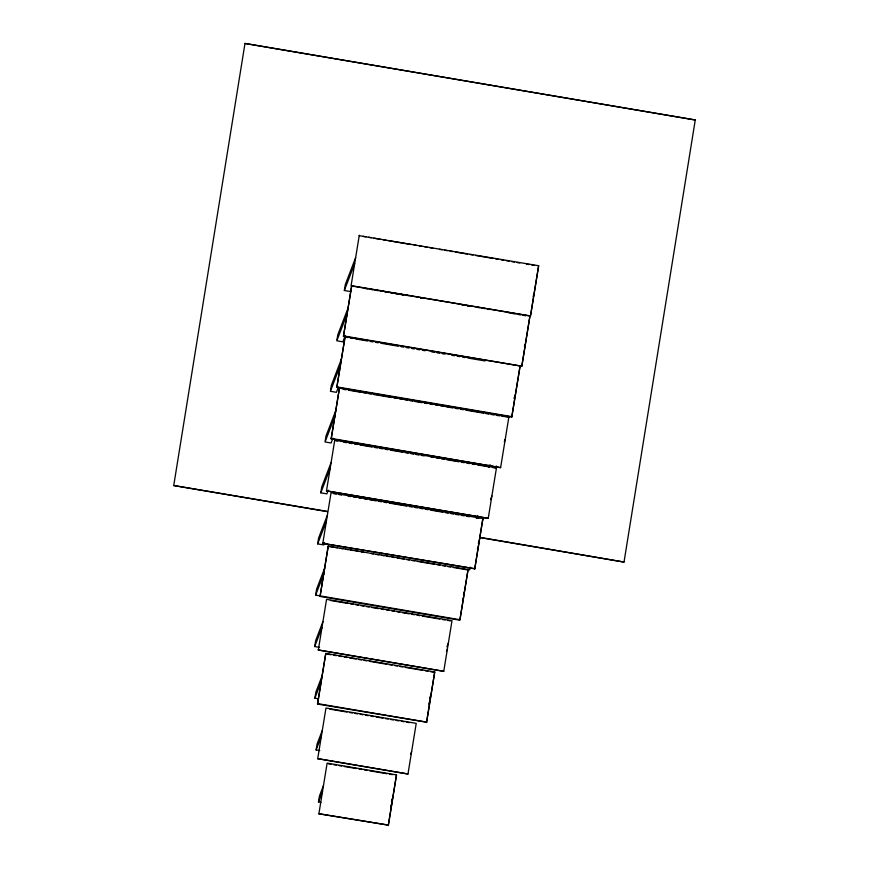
<?xml version="1.0" encoding="UTF-8"?>
<svg xmlns="http://www.w3.org/2000/svg" width="869" height="869" viewBox="0 0 869 869"><rect width="100%" height="100%" fill="white"/><g stroke="black" fill="none" stroke-linecap="round" stroke-linejoin="round"><path stroke-width="1.3" d="M327.396 511.656L173.735 485.532L244.982 43.45L695.265 119.987L624.018 562.069L479.721 537.542M351.348 289.073L350.403 291.517L344.352 290.496L345.308 284.543L355.649 257.593M337.009 339.605L337.769 334.858L348.056 308.06M330.568 390.105L331.339 385.347L341.43 359.049M325.234 440.779L325.994 436.021L335.782 410.548M359.299 235.238L351.054 285.89L530.557 315.936L538.65 265.729L359.136 235.673M343.451 336.357L351.706 285.716L529.949 316.012L521.856 366.218L343.451 336.357L351.706 285.716M336.824 387.346L345.08 336.694L336.824 387.346L511.765 417.077L520.02 366.436L511.765 417.077M328.265 490.214L326.863 493.864L320.802 492.832L321.758 486.89L331.1 462.558M331.176 438.845L339.431 388.193L508.876 417.001L500.62 467.641L331.176 438.845L339.431 388.193M324.648 542.517L323.724 544.917L317.674 543.885L318.63 537.944L327.396 515.089M326.494 490.855L334.75 440.214L496.492 467.707L488.237 518.348L326.494 490.855L488.237 518.348M322.79 543.386L331.046 492.745L482.892 518.554L474.811 568.76L322.79 543.386L474.811 568.76M470.433 567.294L469.51 569.706L328.156 546.221L320.064 596.427L459.81 620.184L468.065 569.543L459.983 619.749L315.632 595.135L316.588 589.182L324.669 568.141M328.319 545.786L320.064 596.427M319.542 647.383L314.697 646.558L315.653 640.616L322.91 621.693M318.315 649.99L326.559 599.349L452.01 620.672L443.755 671.313L318.315 649.99L443.755 671.313M318.488 698.795L314.86 698.176L315.816 692.235L322.138 675.767M317.533 704.064L325.777 653.423L434.728 671.943L426.646 722.15L317.533 704.064L325.777 653.423M319.759 750.588L316.12 749.98L317.076 744.027L322.323 730.362M317.717 758.659L325.973 708.007L416.229 723.356L407.974 773.997L317.717 758.659L407.974 773.997M320.911 802.369L318.488 801.968L319.444 796.015L323.496 785.467M318.89 813.764L327.135 763.112L396.492 774.909L388.41 825.115L318.89 813.764L388.41 825.115M388.247 825.55L396.492 774.909M426.483 722.584L434.728 671.943M469.51 569.706L469.901 567.327M488.812 467.37L489.193 464.991M474.637 569.195L482.892 518.554M521.911 365.338L529.949 316.012M530.601 315.045L538.65 265.729M244.982 43.45L695.265 119.987M173.735 485.532L327.483 511.439M344.352 290.496L354.693 263.535M347.1 314.002L336.814 340.8L342.875 341.832L345.21 335.738M340.474 364.991L330.383 391.289L336.433 392.321L338.356 387.313M334.826 416.49L325.039 441.973L331.1 442.994L332.957 438.15M334.75 440.214L337.259 441.094M320.802 492.832L330.144 468.51M317.674 543.885L326.44 521.031M315.632 595.135L323.713 574.083M314.697 646.558L321.954 627.646M314.86 698.176L321.172 681.72M316.12 749.98L321.367 736.304M318.488 801.968L322.54 791.409M533.099 296.47L534.044 294.026M524.409 346.742L525.343 344.309M513.97 398.48L515.415 394.732M489.356 467.316L490.29 464.893M508.876 417.001L502.032 416.294M504.292 441.778L505.226 439.345M495.417 468.348L496.351 465.914M476.962 518.087L477.896 515.654M500.62 467.641L331.339 438.411M482.545 520.325L483.479 517.891M490.485 499.653L491.887 496.003M478.319 543.31L479.243 540.898M477.363 549.251L478.287 546.851M463.47 594.363L464.415 591.887M462.504 600.316L463.459 597.839M446.916 646.808L448.361 643.017M446.438 651.489L447.405 648.969M429.623 698.089L431.078 694.288M391.495 800.773L392.842 797.253M428.667 704.031L430.122 700.24M390.539 806.714L391.886 803.195M410.668 754.129L411.624 751.642M624.018 562.069L479.797 537.324M363.155 236.357L365.827 236.813M368.499 237.27L371.182 237.726M373.855 238.182L380.546 239.312M383.229 239.768L385.901 240.224M388.584 240.68L411.33 244.547M414.013 245.004L416.685 245.46M419.358 245.916L422.041 246.372M424.713 246.818L427.396 247.274M430.068 247.73L432.751 248.186M439.442 249.327L442.115 249.783M444.787 250.239L447.47 250.685M450.142 251.141L452.825 251.597M455.497 252.053L467.544 254.106M470.216 254.552L472.899 255.008M475.571 255.464L492.973 258.43M495.645 258.875L498.328 259.331M501 259.788L503.683 260.244M506.355 260.7L509.038 261.156M511.711 261.612L514.383 262.069M517.066 262.514L519.738 262.97M526.429 264.111L529.112 264.567M531.785 265.023L534.468 265.479M375.136 289.985L377.819 290.442M380.492 290.887L383.175 291.343M395.221 293.396L397.893 293.852M400.566 294.309L403.249 294.765M405.921 295.21L408.604 295.666M420.65 297.719L423.322 298.176M462.134 304.769L464.817 305.225M467.489 305.682L470.162 306.138M476.853 307.268L479.536 307.724M482.208 308.18L484.891 308.636M487.563 309.092L490.246 309.549M507.637 312.503L510.32 312.959M364.839 288.41L367.5 288.856M370.161 289.312L372.823 289.757M375.484 290.213L378.145 290.67M384.793 291.799L387.455 292.245M390.116 292.701L392.777 293.157M395.428 293.603L398.089 294.059M400.75 294.515L403.412 294.96M420.705 297.904L423.366 298.349M461.939 304.91L464.6 305.367M467.261 305.812L469.923 306.268M512.482 313.503L515.143 313.959M517.805 314.404L520.466 314.86M523.127 315.317L525.788 315.762M343.613 335.923L521.856 366.218M344.917 337.129L347.578 337.585M350.25 338.041L352.923 338.486M355.595 338.943L367.62 340.985M370.281 341.441L372.953 341.897M375.625 342.353L378.297 342.81M380.97 343.255L398.328 346.21M401 346.666L403.672 347.122M406.344 347.567L409.017 348.024M411.689 348.48L414.35 348.936M417.022 349.392L419.694 349.838M422.367 350.294L425.039 350.75M431.719 351.88L434.391 352.336M437.053 352.792L439.725 353.248M442.397 353.705L445.069 354.15M451.75 355.291L454.422 355.747M457.094 356.192L459.755 356.648M462.427 357.105L465.1 357.561M467.772 358.017L485.13 360.961M336.987 386.911L511.939 416.642M343.266 389.312L345.927 389.768M348.599 390.214L360.602 392.256M363.275 392.712L365.947 393.168M368.608 393.614L371.28 394.07M373.952 394.526L391.3 397.47M393.961 397.926L396.633 398.382M399.295 398.838L401.967 399.284M404.639 399.74L407.3 400.196M409.972 400.652L412.645 401.098M415.306 401.554L421.986 402.695M424.648 403.14L427.32 403.596M429.981 404.052L432.653 404.509M435.326 404.954L437.987 405.41M440.659 405.866L443.331 406.323M445.993 406.768L452.673 407.909M455.334 408.365L458.006 408.81M460.668 409.266L463.34 409.723M466.012 410.179L483.36 413.123M486.021 413.579L488.693 414.024M491.354 414.48L494.026 414.937M496.699 415.393L499.36 415.849M343.939 442.234L346.612 442.69M349.284 443.147L351.956 443.603M354.639 444.048L357.311 444.504M359.983 444.961L372.008 447.003M374.68 447.459L377.363 447.915M380.035 448.371L382.708 448.828M385.38 449.284L388.052 449.729M390.724 450.185L402.76 452.228M405.432 452.684L408.104 453.14M410.776 453.596L413.448 454.052M416.121 454.509L418.793 454.954M421.476 455.41L424.148 455.867M430.828 457.007L433.501 457.463M436.173 457.909L438.845 458.365M441.517 458.821L444.2 459.277M446.872 459.734L458.897 461.776M461.569 462.232L464.242 462.688M466.925 463.134L469.597 463.59M472.269 464.046L474.941 464.502M477.613 464.958L489.649 467.001M492.321 467.457L494.993 467.913M333.544 493.625L336.205 494.081M338.877 494.537L341.539 494.982M348.197 496.123L350.859 496.568M353.52 497.025L356.192 497.481M358.854 497.926L361.515 498.382M364.176 498.839L366.848 499.284M369.51 499.74L376.168 500.87M378.83 501.326L381.491 501.782M384.163 502.228L386.824 502.684M389.486 503.14L406.801 506.084M409.462 506.529L412.134 506.985M414.795 507.442L417.457 507.887M420.118 508.343L422.79 508.799M425.452 509.245L428.113 509.701M430.774 510.157L442.766 512.189M445.428 512.645L448.1 513.101M450.761 513.546L453.422 514.003M456.084 514.459L458.745 514.904M461.417 515.36L464.079 515.817M466.74 516.273L469.401 516.718M476.071 517.848L478.732 518.304M328.156 546.221L337.465 547.807M340.127 548.252L342.788 548.708M345.449 549.165L348.111 549.61M350.772 550.066L353.444 550.522M356.105 550.968L358.767 551.424M361.428 551.88L364.089 552.326M370.737 553.455L373.398 553.911M376.06 554.368L378.721 554.813M381.393 555.269L384.055 555.726M386.716 556.171L389.377 556.627M392.038 557.083L394.7 557.529M397.361 557.985L404.009 559.115M406.67 559.571L409.342 560.016M412.004 560.472L414.665 560.929M417.326 561.374L434.619 564.318M437.292 564.774L439.953 565.219M442.614 565.676L445.276 566.132M447.937 566.577L450.598 567.033M453.26 567.49L467.902 569.977M330.405 600.457L347.752 603.412M350.413 603.857L353.086 604.313M355.758 604.77L358.43 605.226M361.091 605.682L363.763 606.127M366.436 606.584L369.097 607.04M371.769 607.496L378.439 608.626M381.111 609.082L383.783 609.538M386.455 609.984L389.116 610.44M391.789 610.896L394.461 611.352M397.122 611.798L399.794 612.254M402.466 612.71L409.136 613.84M411.808 614.296L414.48 614.752M417.142 615.209L419.814 615.654M422.486 616.11L439.833 619.065M442.506 619.51L445.167 619.966M447.839 620.423L450.511 620.879M325.614 653.857L330.926 654.759M333.587 655.204L336.249 655.66M338.899 656.117L341.56 656.562M344.211 657.018L346.872 657.464M349.534 657.92L356.171 659.05M358.832 659.495L361.493 659.951M364.144 660.407L366.805 660.853M369.455 661.309L386.738 664.242M389.388 664.698L392.049 665.143M394.7 665.6L397.361 666.045M400.022 666.501L402.673 666.957M405.334 667.403L422.606 670.336M425.267 670.792L427.917 671.248M430.579 671.694L433.24 672.15M317.696 703.629L426.646 722.15M329.786 709.126L347.046 712.059M349.696 712.504L352.347 712.96M355.008 713.406L357.659 713.862M360.32 714.307L362.97 714.763M365.621 715.209L368.282 715.665M370.933 716.11L373.583 716.567M376.244 717.012L382.881 718.142M385.532 718.598L388.182 719.043M390.844 719.499L393.494 719.945M396.155 720.401L398.806 720.857M401.456 721.303L404.118 721.759M406.768 722.204L409.418 722.66M328.308 763.775L330.98 764.231M333.642 764.687L336.314 765.133M338.975 765.589L341.647 766.045M344.309 766.501L356.312 768.533M358.984 768.989L361.656 769.445M364.317 769.901L366.99 770.347M369.651 770.803L386.987 773.747M389.66 774.203L392.332 774.659"/></g></svg>
